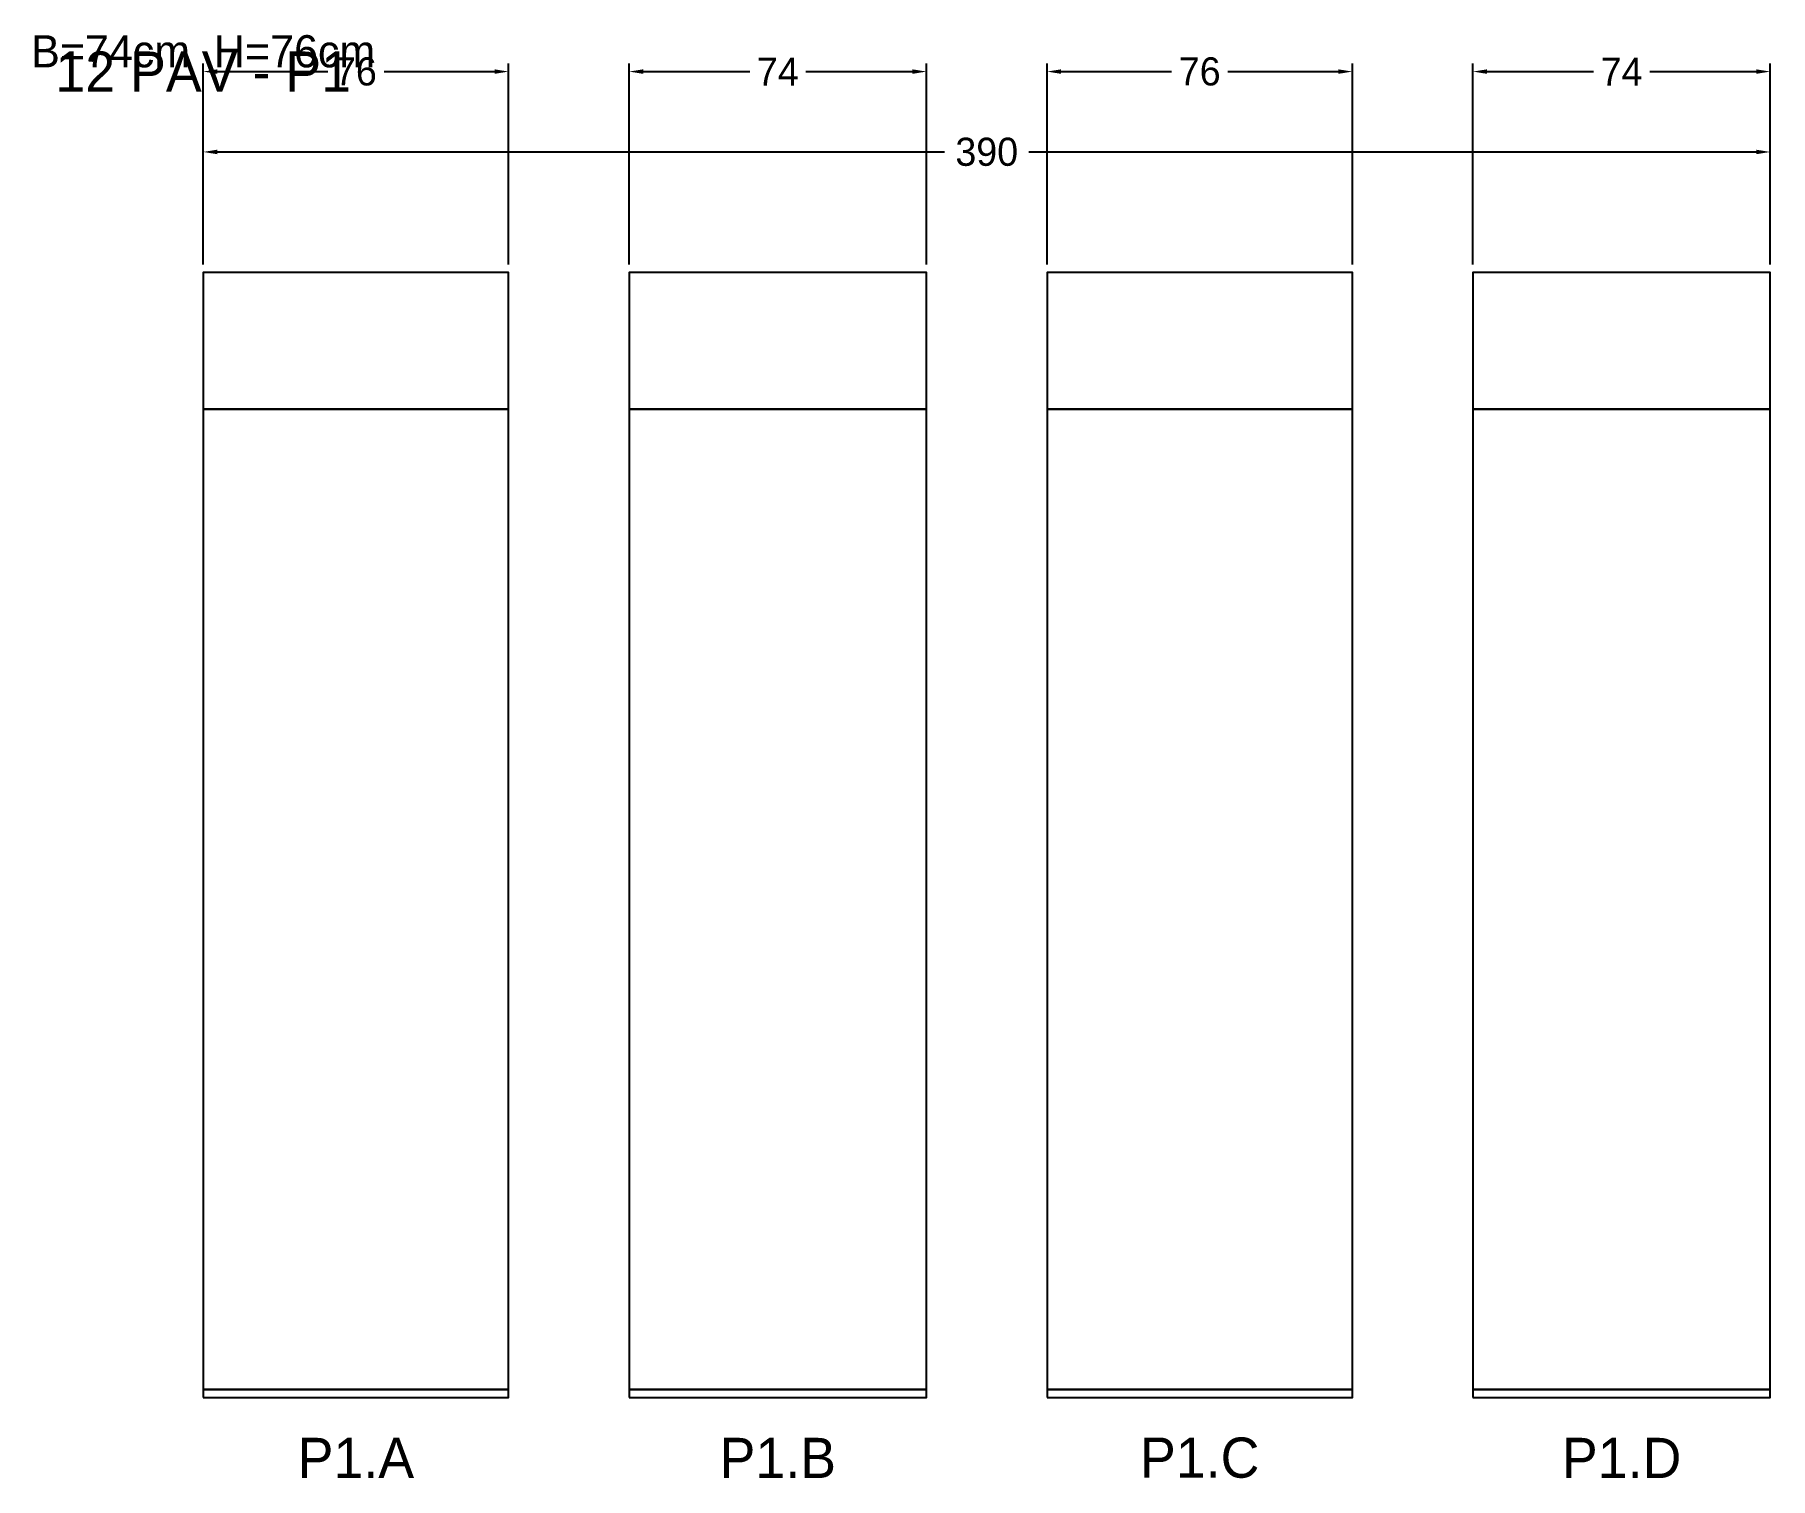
# Model space of a CAD drawing. Header units: metres. Extents: x -42 to 390, y -20 to 339.
import ezdxf

# ---------------------------------------------------------------- set-up
doc = ezdxf.new("R2010")
doc.units = ezdxf.units.M
for name, color, linetype in [('COTA', 3, 'Continuous'), ('Cota Secao (2x)', 3, 'Continuous'), ('NOMENCLATURA', 1, 'Continuous'), ('Paineis', 7, 'Continuous'), ('Texto Secao', 2, 'Continuous')]:
    doc.layers.add(name, color=color, linetype=linetype)
doc.dimstyles.new('COTA', dxfattribs={"dimtxt": 7, "dimasz": 3.5, "dimexe": 2, "dimexo": 2, "dimgap": 1.5, "dimtad": 1, "dimdec": 1, "dimcen": 2.5, "dimclrd": 3, "dimclre": 3, "dimclrt": 3, "dimazin": 3, "dimtfac": 1, "dimtmove": 0, "dimatfit": 3})

# ---------------------------------------------------------------- blocks, each defined once
blk = doc.blocks.new('_CLOSEDFILLED')
at = {"color": 0, "linetype": 'BYBLOCK'}
blk.add_solid([(-1, 0.16), (0, 0), (-1, -0.16)], dxfattribs=at)
blk = doc.blocks.new('*D1')
at = {"color": 3}
for p, q in [((0, 282), (0, 312)), ((390, 282), (390, 312)), ((3.5, 310), (184.5, 310)), ((205.5, 310), (386.5, 310))]:
    blk.add_line(p, q, dxfattribs=at)
at = {"layer": 'Defpoints'}
for p in [(0, 310), (0, 280), (390, 280)]:
    blk.add_point(p, dxfattribs=at)
at = {"layer": 'COTA', "color": 3, "xscale": 3.5, "yscale": 3.5, "rotation": 180}
blk.add_blockref('_CLOSEDFILLED', (0, 310), dxfattribs=at)
at = {"layer": 'COTA', "color": 3, "xscale": 3.5, "yscale": 3.5}
blk.add_blockref('_CLOSEDFILLED', (390, 310), dxfattribs=at)
at = {"layer": 'COTA', "color": 3, "insert": (195, 310), "char_height": 7, "attachment_point": 5}
blk.add_mtext('390', dxfattribs=at)
blk = doc.blocks.new('*D2')
at = {"color": 3}
for p, q in [((0, 282), (0, 332)), ((3.5, 330), (31, 330)), ((45, 330), (72.5, 330)), ((76, 282), (76, 332))]:
    blk.add_line(p, q, dxfattribs=at)
at = {"layer": 'Defpoints'}
for p in [(0, 330), (0, 280), (76, 280)]:
    blk.add_point(p, dxfattribs=at)
at = {"layer": 'COTA', "color": 3, "xscale": 3.5, "yscale": 3.5, "rotation": 180}
blk.add_blockref('_CLOSEDFILLED', (0, 330), dxfattribs=at)
at = {"layer": 'COTA', "color": 3, "xscale": 3.5, "yscale": 3.5}
blk.add_blockref('_CLOSEDFILLED', (76, 330), dxfattribs=at)
at = {"layer": 'COTA', "color": 3, "insert": (38, 330), "char_height": 7, "attachment_point": 5}
blk.add_mtext('76', dxfattribs=at)
blk = doc.blocks.new('*D3')
at = {"color": 3}
for p, q in [((106, 282), (106, 332)), ((109.5, 330), (136, 330)), ((150, 330), (176.5, 330)), ((180, 282), (180, 332))]:
    blk.add_line(p, q, dxfattribs=at)
at = {"layer": 'Defpoints'}
for p in [(106, 330), (106, 280), (180, 280)]:
    blk.add_point(p, dxfattribs=at)
at = {"layer": 'COTA', "color": 3, "xscale": 3.5, "yscale": 3.5, "rotation": 180}
blk.add_blockref('_CLOSEDFILLED', (106, 330), dxfattribs=at)
at = {"layer": 'COTA', "color": 3, "xscale": 3.5, "yscale": 3.5}
blk.add_blockref('_CLOSEDFILLED', (180, 330), dxfattribs=at)
at = {"layer": 'COTA', "color": 3, "insert": (143, 330), "char_height": 7, "attachment_point": 5}
blk.add_mtext('74', dxfattribs=at)
blk = doc.blocks.new('*D4')
at = {"color": 3}
for p, q in [((210, 282), (210, 332)), ((213.5, 330), (241, 330)), ((255, 330), (282.5, 330)), ((286, 282), (286, 332))]:
    blk.add_line(p, q, dxfattribs=at)
at = {"layer": 'Defpoints'}
for p in [(210, 330), (210, 280), (286, 280)]:
    blk.add_point(p, dxfattribs=at)
at = {"layer": 'COTA', "color": 3, "xscale": 3.5, "yscale": 3.5, "rotation": 180}
blk.add_blockref('_CLOSEDFILLED', (210, 330), dxfattribs=at)
at = {"layer": 'COTA', "color": 3, "xscale": 3.5, "yscale": 3.5}
blk.add_blockref('_CLOSEDFILLED', (286, 330), dxfattribs=at)
at = {"layer": 'COTA', "color": 3, "insert": (248, 330), "char_height": 7, "attachment_point": 5}
blk.add_mtext('76', dxfattribs=at)
blk = doc.blocks.new('*D5')
at = {"color": 3}
for p, q in [((316, 282), (316, 332)), ((319.5, 330), (346, 330)), ((360, 330), (386.5, 330)), ((390, 282), (390, 332))]:
    blk.add_line(p, q, dxfattribs=at)
at = {"layer": 'Defpoints'}
for p in [(316, 330), (316, 280), (390, 280)]:
    blk.add_point(p, dxfattribs=at)
at = {"layer": 'COTA', "color": 3, "xscale": 3.5, "yscale": 3.5, "rotation": 180}
blk.add_blockref('_CLOSEDFILLED', (316, 330), dxfattribs=at)
at = {"layer": 'COTA', "color": 3, "xscale": 3.5, "yscale": 3.5}
blk.add_blockref('_CLOSEDFILLED', (390, 330), dxfattribs=at)
at = {"layer": 'COTA', "color": 3, "insert": (353, 330), "char_height": 7, "attachment_point": 5}
blk.add_mtext('74', dxfattribs=at)

msp = doc.modelspace()

# ---------------------------------------------------------------- linework, layer by layer
at = {"layer": 'Paineis'}
for points in [[(0, 246), (76, 246), (76, 280), (0, 280)], [(106, 246), (180, 246), (180, 280), (106, 280)], [(210, 246), (286, 246), (286, 280), (210, 280)], [(316, 246), (390, 246), (390, 280), (316, 280)], [(0, 2), (76, 2), (76, 246), (0, 246)], [(106, 2), (180, 2), (180, 246), (106, 246)], [(210, 2), (286, 2), (286, 246), (210, 246)], [(316, 2), (390, 2), (390, 246), (316, 246)], [(0, 0), (76, 0), (76, 2), (0, 2)], [(106, 0), (180, 0), (180, 2), (106, 2)], [(210, 0), (286, 0), (286, 2), (210, 2)], [(316, 0), (390, 0), (390, 2), (316, 2)]]:
    msp.add_lwpolyline(points, close=True, dxfattribs=at)

# ---------------------------------------------------------------- texts
at = {"layer": 'Cota Secao (2x)', "insert": (0, 335), "char_height": 8, "width": 410, "attachment_point": 5}
msp.add_mtext('B=74cm  H=76cm', dxfattribs=at)
at = {"layer": 'NOMENCLATURA', "insert": (0, 330), "char_height": 10, "width": 300, "attachment_point": 5}
msp.add_mtext('12 PAV - P1', dxfattribs=at)
at = {"layer": 'Texto Secao', "char_height": 10, "attachment_point": 5}
for s, insert, width in [('P1.A', (38, -15), 96), ('P1.B', (143, -15), 94), ('P1.C', (248, -15), 96), ('P1.D', (353, -15), 94)]:
    msp.add_mtext(s, dxfattribs=dict(at, insert=insert, width=width))

# ---------------------------------------------------------------- dimensions: what is measured, and where the dimension line sits
at = {"layer": 'COTA'}
for base, p1, p2, picture, middle in [((0, 330), (0, 280), (76, 280), '*D2', (38, 330)), ((106, 330), (106, 280), (180, 280), '*D3', (143, 330)), ((210, 330), (210, 280), (286, 280), '*D4', (248, 330)), ((316, 330), (316, 280), (390, 280), '*D5', (353, 330)), ((0, 310), (0, 280), (390, 280), '*D1', (195, 310))]:
    dim = msp.add_linear_dim(base=base, p1=p1, p2=p2, dimstyle='COTA', dxfattribs=at)
    dim.commit()
    dim.dimension.update_dxf_attribs({"geometry": picture, "text_midpoint": middle})

doc.saveas('drawing.dxf')
